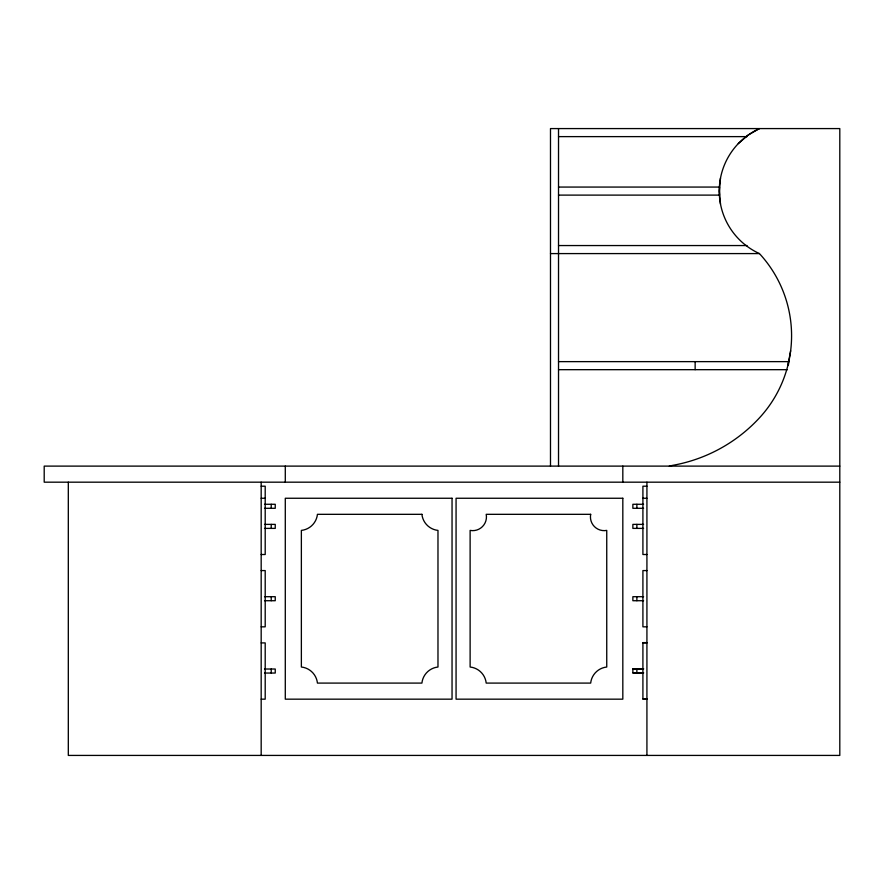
<?xml version="1.0" encoding="UTF-8"?>
<svg xmlns="http://www.w3.org/2000/svg" width="884" height="884" viewBox="0 0 884 884"><rect width="100%" height="100%" fill="white"/><g stroke="black" fill="none" stroke-linecap="round" stroke-linejoin="round"><path stroke-width="1.33" d="M720.493 178.082L719.256 191.088L720.493 204.093M787.854 365.534L790.65 350.749M738.239 143.661L748.118 135.108L759.433 128.578A68.709 68.709 0 0 0 759.433 253.586A121.042 121.042 0 0 1 759.433 417.889A155.219 155.219 0 0 1 672.834 465.327L669.31 466.111M558.522 136.622L747.046 136.622M558.522 187.065L719.642 187.065L719.642 195.11L558.522 195.11M558.522 245.553L747.046 245.553M550.489 253.586L759.433 253.586M558.522 361.633L788.826 361.633M558.522 369.678L787.445 369.678M839.8 466.111L44.2 466.111L44.2 482.178L839.8 482.178M261.178 486.2L265.2 486.2L265.2 554.511L261.178 554.511M646.922 486.2L642.911 486.2L642.911 554.511L646.922 554.511M261.178 498.256L265.2 498.256M642.911 498.256L646.922 498.256M264.526 504.278L275.244 504.278L275.244 508.3L264.526 508.3M643.574 504.278L632.867 504.278L632.867 508.3L643.574 508.3M264.526 524.378L275.244 524.378L275.244 528.389L264.526 528.389M643.574 524.378L632.867 524.378L632.867 528.389L643.574 528.389M261.178 570.578L265.2 570.578L265.2 626.833L261.178 626.833M646.922 570.578L642.911 570.578L642.911 626.833L646.922 626.833M264.526 596.7L275.244 596.7L275.244 600.722L264.526 600.722M643.574 596.7L632.867 596.7L632.867 600.722L643.574 600.722M646.922 642.613L642.911 642.613L642.911 699.167L646.922 699.167M261.178 642.911L265.2 642.911L265.2 699.167L261.178 699.167M642.911 642.911L646.922 642.911M643.574 668.724L632.867 668.724L632.867 673.044L643.574 673.044M264.526 669.022L275.244 669.022L275.244 673.044L264.526 673.044M632.867 669.022L643.574 669.022M632.867 672.746L643.574 672.746M642.911 698.857L646.922 698.857M788.594 361.633L788.594 364.318M695.144 361.633L695.144 369.678M646.922 482.178L646.922 755.422M636.878 504.278L636.878 508.3M636.878 524.378L636.878 528.389M636.878 596.7L636.878 600.722M636.878 669.022L636.878 673.044M622.822 466.111L622.822 482.178M558.522 128.578L558.522 466.111M550.489 466.111L550.489 128.578L839.8 128.578L839.8 755.422L68.311 755.422L68.311 482.178M285.289 466.111L285.289 482.178M271.222 504.278L271.222 508.3M271.222 524.378L271.222 528.389M271.222 596.7L271.222 600.722M271.222 669.022L271.222 673.044M261.178 482.178L261.178 755.422M452.044 498.256L285.289 498.256L285.289 699.167L452.044 699.167L452.044 498.256M622.822 498.256L456.067 498.256L456.067 699.167L622.822 699.167L622.822 498.256M421.911 514.322L317.433 514.322A18.078 18.078 0 0 1 301.367 530.4L301.367 667.022A18.078 18.078 0 0 1 317.433 683.089L421.911 683.089A18.078 18.078 0 0 1 437.978 667.022L437.978 530.4A18.078 18.078 0 0 1 421.911 514.322M590.678 514.322L486.2 514.322A13.724 13.724 0 0 1 470.122 530.4L470.122 667.022A18.078 18.078 0 0 1 486.2 683.089L590.678 683.089A18.078 18.078 0 0 1 606.744 667.022L606.744 530.4A13.724 13.724 0 0 1 590.678 514.322"/></g></svg>
